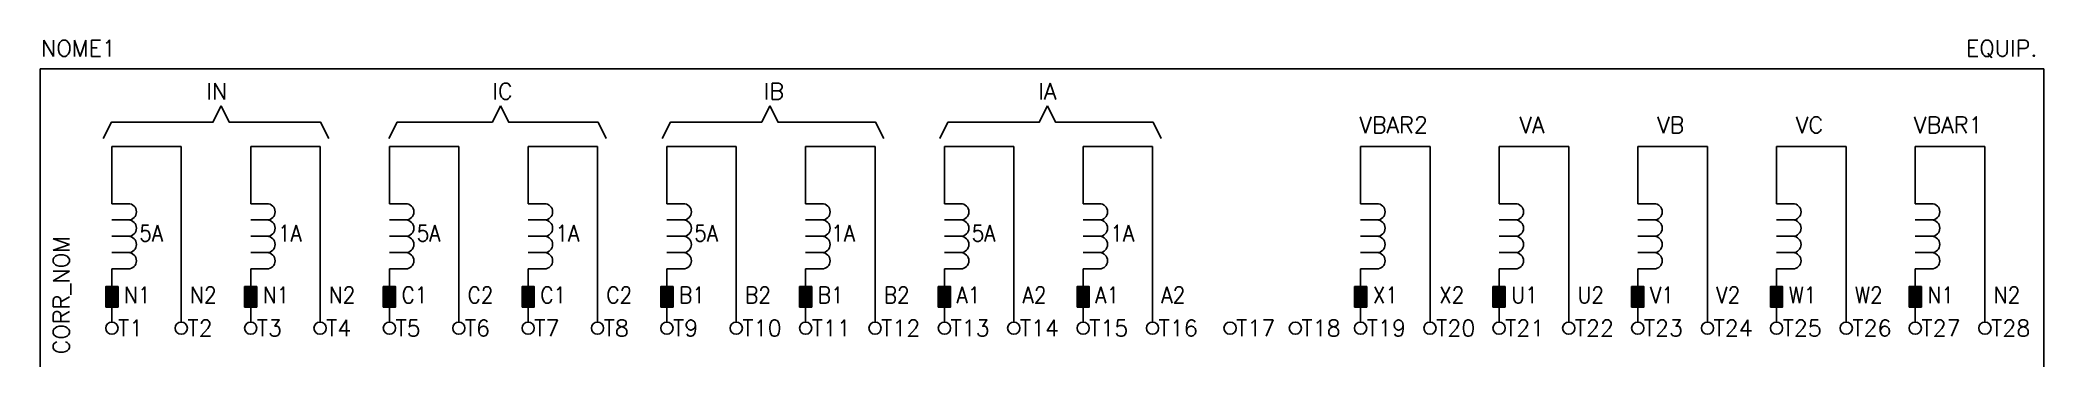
# Model space of a CAD drawing. Extents: x 390 to 636, y 194 to 234.
import ezdxf
from ezdxf.enums import TextEntityAlignment as Align

# ---------------------------------------------------------------- set-up
doc = ezdxf.new("R2010")
doc.units = 0
doc.header["$MEASUREMENT"] = 0
doc.layers.get('0').update_dxf_attribs({"linetype": 'CONTINUOUS'})
doc.styles.add('ROMANS', font='romans')

# ---------------------------------------------------------------- blocks, each defined once
blk = doc.blocks.new('RETANG')
at = {"color": 0}
blk.add_lwpolyline([(2.5, 0), (2.5, 1.5), (0, 1.5), (0, 0)], close=True, dxfattribs=at)
blk.add_solid([(0, 0), (0, 1.5), (2.5, 0), (2.5, 1.5)], dxfattribs=at)

msp = doc.modelspace()

# ---------------------------------------------------------------- linework, layer by layer
at = {"color": 0}
for p, q in [((390.15, 230.11), (635.67, 230.11)), ((390.15, 230.11), (390.15, 193.61)), ((635.67, 230.11), (635.67, 193.61)), ((398.95, 220.61), (407.45, 220.61)), ((398.95, 220.61), (398.95, 213.61)), ((407.45, 220.61), (407.45, 199.11)), ((415.95, 220.61), (424.45, 220.61)), ((415.95, 220.61), (415.95, 213.61)), ((424.45, 220.61), (424.45, 199.11)), ((432.95, 220.61), (441.45, 220.61)), ((432.95, 220.61), (432.95, 213.61)), ((441.45, 220.61), (441.45, 199.11)), ((449.95, 220.61), (458.45, 220.61)), ((449.95, 220.61), (449.95, 213.61)), ((458.45, 220.61), (458.45, 199.11)), ((466.95, 220.61), (475.45, 220.61)), ((466.95, 220.61), (466.95, 213.61)), ((475.45, 220.61), (475.45, 199.11)), ((483.95, 220.61), (492.45, 220.61)), ((483.95, 220.61), (483.95, 213.61)), ((492.45, 220.61), (492.45, 199.11)), ((500.95, 220.61), (509.45, 220.61)), ((500.95, 220.61), (500.95, 213.61)), ((509.45, 220.61), (509.45, 199.11)), ((517.95, 220.61), (526.45, 220.61)), ((517.95, 220.61), (517.95, 213.61)), ((526.45, 220.61), (526.45, 199.11)), ((560.49, 220.61), (551.95, 220.61)), ((551.95, 220.61), (551.95, 213.61)), ((560.49, 220.61), (560.49, 199.11)), ((577.45, 220.61), (568.91, 220.61)), ((568.91, 220.61), (568.91, 213.61)), ((577.45, 220.61), (577.45, 199.11)), ((594.45, 220.61), (585.91, 220.61)), ((585.91, 220.61), (585.91, 213.61)), ((594.45, 220.61), (594.45, 199.11)), ((611.45, 220.61), (602.91, 220.61)), ((602.91, 220.61), (602.91, 213.61)), ((611.45, 220.61), (611.45, 199.11)), ((628.45, 220.61), (619.91, 220.61)), ((619.91, 220.61), (619.91, 213.61)), ((628.45, 220.61), (628.45, 199.11)), ((398.95, 205.61), (398.95, 199.11)), ((415.95, 205.61), (415.95, 199.11)), ((432.95, 205.61), (432.95, 199.11)), ((449.95, 205.61), (449.95, 199.11)), ((466.95, 205.61), (466.95, 199.11)), ((483.95, 205.61), (483.95, 199.11)), ((500.95, 205.61), (500.95, 199.11)), ((517.95, 205.61), (517.95, 199.11)), ((551.95, 205.61), (551.95, 199.11)), ((568.91, 205.61), (568.91, 199.11)), ((585.91, 205.61), (585.91, 199.11)), ((602.91, 205.61), (602.91, 199.11)), ((619.91, 205.61), (619.91, 199.11))]:
    msp.add_line(p, q, dxfattribs=at)
for p, q in [((400.95, 213.61), (398.95, 213.61)), ((400.95, 211.61), (398.95, 211.61)), ((417.95, 213.61), (415.95, 213.61)), ((417.95, 211.61), (415.95, 211.61)), ((434.95, 213.61), (432.95, 213.61)), ((434.95, 211.61), (432.95, 211.61)), ((451.95, 213.61), (449.95, 213.61)), ((451.95, 211.61), (449.95, 211.61)), ((468.95, 213.61), (466.95, 213.61)), ((468.95, 211.61), (466.95, 211.61)), ((485.95, 213.61), (483.95, 213.61)), ((485.95, 211.61), (483.95, 211.61)), ((502.95, 213.61), (500.95, 213.61)), ((502.95, 211.61), (500.95, 211.61)), ((519.95, 213.61), (517.95, 213.61)), ((519.95, 211.61), (517.95, 211.61)), ((553.95, 213.61), (551.95, 213.61)), ((553.95, 211.61), (551.95, 211.61)), ((570.91, 213.61), (568.91, 213.61)), ((570.91, 211.61), (568.91, 211.61)), ((587.91, 213.61), (585.91, 213.61)), ((587.91, 211.61), (585.91, 211.61)), ((604.91, 213.61), (602.91, 213.61)), ((604.91, 211.61), (602.91, 211.61)), ((621.91, 213.61), (619.91, 213.61)), ((621.91, 211.61), (619.91, 211.61)), ((400.95, 209.61), (398.95, 209.61)), ((400.95, 209.61), (398.95, 209.61)), ((417.95, 209.61), (415.95, 209.61)), ((417.95, 209.61), (415.95, 209.61)), ((434.95, 209.61), (432.95, 209.61)), ((434.95, 209.61), (432.95, 209.61)), ((451.95, 209.61), (449.95, 209.61)), ((451.95, 209.61), (449.95, 209.61)), ((468.95, 209.61), (466.95, 209.61)), ((468.95, 209.61), (466.95, 209.61)), ((485.95, 209.61), (483.95, 209.61)), ((485.95, 209.61), (483.95, 209.61)), ((502.95, 209.61), (500.95, 209.61)), ((502.95, 209.61), (500.95, 209.61)), ((519.95, 209.61), (517.95, 209.61)), ((519.95, 209.61), (517.95, 209.61)), ((553.95, 209.61), (551.95, 209.61)), ((553.95, 209.61), (551.95, 209.61)), ((570.91, 209.61), (568.91, 209.61)), ((570.91, 209.61), (568.91, 209.61)), ((587.91, 209.61), (585.91, 209.61)), ((587.91, 209.61), (585.91, 209.61)), ((604.91, 209.61), (602.91, 209.61)), ((604.91, 209.61), (602.91, 209.61)), ((621.91, 209.61), (619.91, 209.61)), ((621.91, 209.61), (619.91, 209.61)), ((400.95, 207.61), (398.95, 207.61)), ((398.95, 207.61), (400.95, 207.61)), ((415.95, 207.61), (417.95, 207.61)), ((417.95, 207.61), (415.95, 207.61)), ((434.95, 207.61), (432.95, 207.61)), ((432.95, 207.61), (434.95, 207.61)), ((451.95, 207.61), (449.95, 207.61)), ((449.95, 207.61), (451.95, 207.61)), ((468.95, 207.61), (466.95, 207.61)), ((466.95, 207.61), (468.95, 207.61)), ((485.95, 207.61), (483.95, 207.61)), ((483.95, 207.61), (485.95, 207.61)), ((502.95, 207.61), (500.95, 207.61)), ((500.95, 207.61), (502.95, 207.61)), ((517.95, 207.61), (519.95, 207.61)), ((519.95, 207.61), (517.95, 207.61)), ((553.95, 207.61), (551.95, 207.61)), ((551.95, 207.61), (553.95, 207.61)), ((570.91, 207.61), (568.91, 207.61)), ((568.91, 207.61), (570.91, 207.61)), ((587.91, 207.61), (585.91, 207.61)), ((585.91, 207.61), (587.91, 207.61)), ((604.91, 207.61), (602.91, 207.61)), ((602.91, 207.61), (604.91, 207.61)), ((621.91, 207.61), (619.91, 207.61)), ((619.91, 207.61), (621.91, 207.61)), ((400.95, 205.61), (398.95, 205.61)), ((417.95, 205.61), (415.95, 205.61)), ((434.95, 205.61), (432.95, 205.61)), ((451.95, 205.61), (449.95, 205.61)), ((468.95, 205.61), (466.95, 205.61)), ((485.95, 205.61), (483.95, 205.61)), ((502.95, 205.61), (500.95, 205.61)), ((519.95, 205.61), (517.95, 205.61)), ((553.95, 205.61), (551.95, 205.61)), ((570.91, 205.61), (568.91, 205.61)), ((587.91, 205.61), (585.91, 205.61)), ((604.91, 205.61), (602.91, 205.61)), ((621.91, 205.61), (619.91, 205.61))]:
    msp.add_line(p, q)
at = {"color": 7}
for points in [[(397.88, 221.59), (398.88, 223.59), (411.32, 223.59), (412.32, 225.59)], [(425.52, 221.59), (424.52, 223.59), (413.32, 223.59), (412.32, 225.59)], [(432.88, 221.59), (433.88, 223.59), (445.57, 223.59), (446.57, 225.59)], [(459.52, 221.59), (458.52, 223.59), (447.57, 223.59), (446.57, 225.59)], [(466.38, 221.59), (467.38, 223.59), (478.57, 223.59), (479.57, 225.59)], [(493.52, 221.59), (492.52, 223.59), (480.57, 223.59), (479.57, 225.59)], [(500.38, 221.59), (501.38, 223.59), (512.57, 223.59), (513.57, 225.59)], [(527.52, 221.59), (526.52, 223.59), (514.57, 223.59), (513.57, 225.59)]]:
    msp.add_lwpolyline(points, dxfattribs=at)
for points in [[(400.95, 211.61, 1), (400.95, 213.61), (398.95, 213.61)], [(400.95, 209.61, 1), (400.95, 211.61), (398.95, 211.61)], [(417.95, 211.61, 1), (417.95, 213.61), (415.95, 213.61)], [(417.95, 209.61, 1), (417.95, 211.61), (415.95, 211.61)], [(434.95, 211.61, 1), (434.95, 213.61), (432.95, 213.61)], [(434.95, 209.61, 1), (434.95, 211.61), (432.95, 211.61)], [(451.95, 211.61, 1), (451.95, 213.61), (449.95, 213.61)], [(451.95, 209.61, 1), (451.95, 211.61), (449.95, 211.61)], [(468.95, 211.61, 1), (468.95, 213.61), (466.95, 213.61)], [(468.95, 209.61, 1), (468.95, 211.61), (466.95, 211.61)], [(485.95, 211.61, 1), (485.95, 213.61), (483.95, 213.61)], [(485.95, 209.61, 1), (485.95, 211.61), (483.95, 211.61)], [(502.95, 211.61, 1), (502.95, 213.61), (500.95, 213.61)], [(502.95, 209.61, 1), (502.95, 211.61), (500.95, 211.61)], [(519.95, 211.61, 1), (519.95, 213.61), (517.95, 213.61)], [(519.95, 209.61, 1), (519.95, 211.61), (517.95, 211.61)], [(553.95, 211.61, 1), (553.95, 213.61), (551.95, 213.61)], [(553.95, 209.61, 1), (553.95, 211.61), (551.95, 211.61)], [(570.91, 211.61, 1), (570.91, 213.61), (568.91, 213.61)], [(570.91, 209.61, 1), (570.91, 211.61), (568.91, 211.61)], [(587.91, 211.61, 1), (587.91, 213.61), (585.91, 213.61)], [(587.91, 209.61, 1), (587.91, 211.61), (585.91, 211.61)], [(604.91, 211.61, 1), (604.91, 213.61), (602.91, 213.61)], [(604.91, 209.61, 1), (604.91, 211.61), (602.91, 211.61)], [(621.91, 211.61, 1), (621.91, 213.61), (619.91, 213.61)], [(621.91, 209.61, 1), (621.91, 211.61), (619.91, 211.61)], [(400.95, 207.61, -1), (400.95, 205.61), (398.95, 205.61)], [(417.95, 207.61, -1), (417.95, 205.61), (415.95, 205.61)], [(434.95, 207.61, -1), (434.95, 205.61), (432.95, 205.61)], [(451.95, 207.61, -1), (451.95, 205.61), (449.95, 205.61)], [(468.95, 207.61, -1), (468.95, 205.61), (466.95, 205.61)], [(485.95, 207.61, -1), (485.95, 205.61), (483.95, 205.61)], [(502.95, 207.61, -1), (502.95, 205.61), (500.95, 205.61)], [(519.95, 207.61, -1), (519.95, 205.61), (517.95, 205.61)], [(553.95, 207.61, -1), (553.95, 205.61), (551.95, 205.61)], [(570.91, 207.61, -1), (570.91, 205.61), (568.91, 205.61)], [(587.91, 207.61, -1), (587.91, 205.61), (585.91, 205.61)], [(604.91, 207.61, -1), (604.91, 205.61), (602.91, 205.61)], [(621.91, 207.61, -1), (621.91, 205.61), (619.91, 205.61)]]:
    msp.add_lwpolyline(points, format="xyb")
at = {"color": 0}
for centre in [(398.95, 198.36), (407.45, 198.36), (415.95, 198.36), (424.45, 198.36), (432.95, 198.36), (441.45, 198.36), (449.95, 198.36), (458.45, 198.36), (466.95, 198.36), (475.45, 198.36), (483.95, 198.36), (492.45, 198.36), (500.95, 198.36), (509.45, 198.36), (517.95, 198.36), (526.45, 198.36), (535.95, 198.36), (543.95, 198.36), (551.95, 198.36), (560.45, 198.36), (568.91, 198.36), (577.45, 198.36), (585.91, 198.36), (594.45, 198.36), (602.91, 198.36), (611.45, 198.36), (619.91, 198.36), (628.45, 198.36)]:
    msp.add_circle(centre, 0.75, dxfattribs=at)
for centre in [(400.95, 208.61), (417.95, 208.61), (434.95, 208.61), (451.95, 208.61), (468.95, 208.61), (485.95, 208.61), (502.95, 208.61), (519.95, 208.61), (553.95, 208.61), (570.91, 208.61), (587.91, 208.61), (604.91, 208.61), (621.91, 208.61)]:
    msp.add_arc(centre, 1, 270, 90)

# ---------------------------------------------------------------- block references
at = {"rotation": 270}
for p in [(398.2, 203.45), (415.2, 203.45), (432.2, 203.45), (449.2, 203.45), (466.2, 203.45), (483.2, 203.45), (500.2, 203.45), (517.2, 203.45), (551.2, 203.45), (568.16, 203.45), (585.16, 203.45), (602.16, 203.45), (619.16, 203.45)]:
    msp.add_blockref('RETANG', p, dxfattribs=at)

# ---------------------------------------------------------------- texts
at = {"style": 'ROMANS'}
for s, p in [('IN', (411.82, 227.39)), ('IC', (446.82, 227.39)), ('IB', (480.07, 227.39)), ('IA', (513.57, 227.39)), ('VBAR2', (555.99, 223.26)), ('VA', (572.95, 223.26)), ('VB', (589.95, 223.26)), ('VC', (606.95, 223.26)), ('VBAR1', (623.95, 223.26))]:
    msp.add_text(s, height=2, dxfattribs=at).set_placement(p, align=Align.MIDDLE_CENTER)
at = {"linetype": 'Continuous', "style": 'ROMANS', "width": 0.9}
for s, p in [('5A', (402.29, 209.99)), ('1A', (419.29, 209.99)), ('5A', (436.29, 209.99)), ('1A', (453.29, 209.99)), ('5A', (470.29, 209.99)), ('1A', (487.07, 209.99)), ('5A', (504.29, 209.99)), ('1A', (521.29, 209.99)), ('N1', (400.44, 202.42)), ('N2', (408.53, 202.42)), ('N1', (417.44, 202.42)), ('N2', (425.53, 202.42)), ('C1', (434.44, 202.42)), ('C2', (442.53, 202.42)), ('C1', (451.44, 202.42)), ('C2', (459.53, 202.42)), ('B1', (468.44, 202.42)), ('B2', (476.53, 202.42)), ('B1', (485.44, 202.42)), ('B2', (493.53, 202.42)), ('A1', (502.44, 202.42)), ('A2', (510.53, 202.42)), ('A1', (519.44, 202.42)), ('A2', (527.53, 202.42)), ('X1', (553.44, 202.42)), ('X2', (561.57, 202.42)), ('U1', (570.41, 202.42)), ('U2', (578.53, 202.42)), ('V1', (587.41, 202.42)), ('V2', (595.53, 202.42)), ('W1', (604.41, 202.42)), ('W2', (612.53, 202.42)), ('N1', (621.41, 202.42)), ('N2', (629.53, 202.42))]:
    msp.add_text(s, height=2, dxfattribs=at).set_placement(p, align=Align.MIDDLE_LEFT)
at = {"lineweight": -3, "style": 'ROMANS'}
msp.add_attdef('NOME1', text='', height=2, dxfattribs=at).set_placement((394.85, 232.65), align=Align.MIDDLE_CENTER)
msp.add_attdef('EQUIP.', text='', height=2, dxfattribs=at).set_placement((634.87, 232.65), align=Align.MIDDLE_RIGHT)
msp.add_attdef('CORR_NOM', text='', height=2, rotation=90, dxfattribs=at).set_placement((392.74, 195.16), align=Align.MIDDLE_LEFT)
for tag, text, p in [('T1', '1', (399.7, 198.36)), ('T2', '2', (408.2, 198.36)), ('T3', '3', (416.7, 198.36)), ('T4', '4', (425.2, 198.36)), ('T5', '5', (433.7, 198.36)), ('T6', '6', (442.2, 198.36)), ('T7', '7', (450.7, 198.36)), ('T8', '8', (459.2, 198.36)), ('T9', '9', (467.7, 198.36)), ('T10', '10', (476.2, 198.36)), ('T11', '11', (484.7, 198.36)), ('T12', '12', (493.2, 198.36)), ('T13', '13', (501.7, 198.36)), ('T14', '14', (510.2, 198.36)), ('T15', '15', (518.7, 198.36)), ('T16', '16', (527.2, 198.36)), ('T17', '17', (536.7, 198.36)), ('T18', '18', (544.7, 198.36)), ('T19', '19', (552.7, 198.36)), ('T20', '20', (561.2, 198.36)), ('T21', '21', (569.66, 198.36)), ('T22', '22', (578.2, 198.36)), ('T23', '23', (586.66, 198.36)), ('T24', '24', (595.2, 198.36)), ('T25', '25', (603.66, 198.36)), ('T26', '26', (612.2, 198.36)), ('T27', '27', (620.66, 198.36)), ('T28', '28', (629.2, 198.36))]:
    msp.add_attdef(tag, text=text, height=2, dxfattribs=at).set_placement(p, align=Align.MIDDLE_LEFT)

doc.saveas('drawing.dxf')
